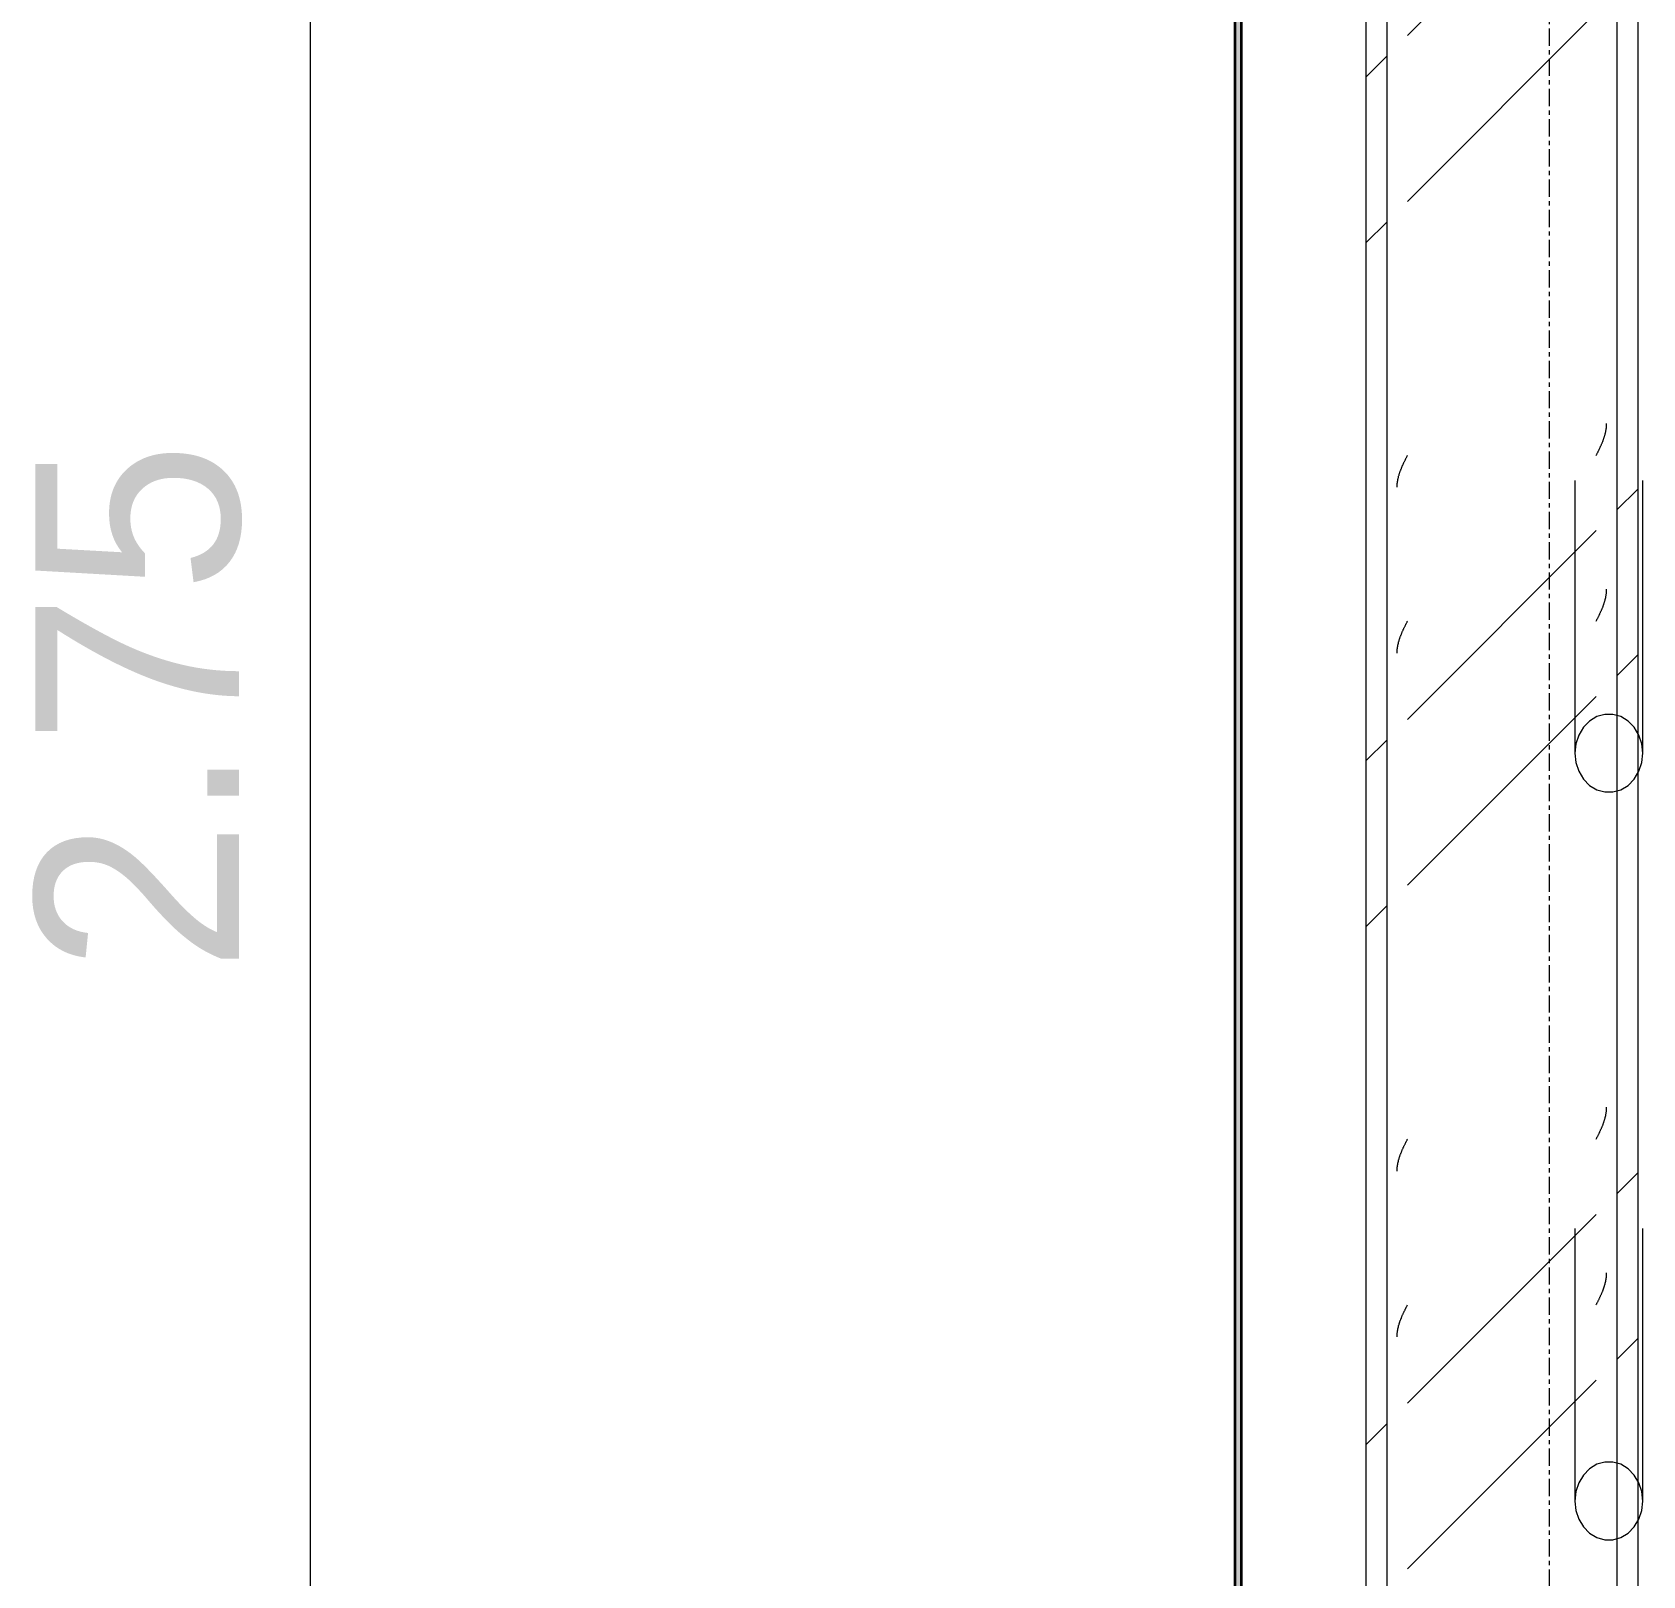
# Model space of a CAD drawing. Header units: centimetres. Extents: x -7221 to 15977, y -285 to 1507.
# Drawn here: x -6912 to -6793.6, y 166.6 to 280.2 of the extents above; entities that cross this region are included whole.
import ezdxf

# ---------------------------------------------------------------- set-up
doc = ezdxf.new("R2010")
doc.units = ezdxf.units.CM
doc.linetypes.add('Grid Line', pattern=[2.2225, 1.27, -0.3175, 0.3175, -0.3175])
for name, color, linetype, lineweight in [('A-ANNO-DIMS', 7, 'Continuous', 9), ('A-ANNO-DIMS-100', 7, 'Continuous', 9), ('A-FLOR-HRAL', 7, 'Continuous', 9), ('A-WALL', 7, 'Continuous', 9), ('A-WALL-PATT', 7, 'Continuous', 35), ('S-COLS', 7, 'Continuous', 9), ('S-GRID', 7, 'Continuous', 9)]:
    doc.layers.add(name, color=color, linetype=linetype, lineweight=lineweight)
doc.styles.add('Century Gothic_1', font='GOTHIC.TTF', dxfattribs={"height": 15})
doc.dimstyles.new('FCA_N_Cotas_E100', dxfattribs={"dimscale": 30.48, "dimtxt": 15.662524, "dimasz": 0.492126, "dimexe": 0.656168, "dimexo": 0.656168, "dimgap": 0.032808, "dimtad": 1, "dimlfac": 0.01, "dimrnd": 0.01, "dimzin": 0, "dimdsep": 46, "dimtxsty": 'Century Gothic_1', "dimblk1": 'OBLIQUE', "dimblk2": 'OBLIQUE', "dimsah": 1, "dimcen": 0.09, "dimdle": 0.656168, "dimadec": 3, "dimazin": 2, "dimtfac": 1, "dimtdec": 4, "dimtix": 1, "dimtmove": 0, "dimatfit": 3, "dimfxl": 1, "dimtvp": 1, "dimtolj": 1, "dimtzin": 0, "dimarcsym": 2})
pattern_1 = [(45, (0, 0), (-25.14472, 25.14472), []), (45, (0, 38.1), (-25.14472, 25.14472), [])]

# ---------------------------------------------------------------- blocks, each defined once
blk = doc.blocks.new('Railing - Railing-1765353-Elevación Eje 10')
at = {"layer": 'A-FLOR-HRAL', "color": 254, "true_color": 0xcccccc}
for p, q in [((-6798.57, 247.2), (-6798.57, 227.15)), ((-6793.57, 227.15), (-6793.57, 247.2)), ((-6798.57, 192.2), (-6798.57, 172.15)), ((-6793.57, 172.15), (-6793.57, 192.2))]:
    blk.add_line(p, q, dxfattribs=at)
at = {"layer": 'A-FLOR-HRAL', "color": 254, "true_color": 0xcccccc, "flags": 128}
for points in [[(-6793.57, 227.15), (-6793.64, 227.84), (-6793.86, 228.49), (-6794.2, 229.06), (-6794.65, 229.52), (-6795.18, 229.85), (-6795.77, 230.01), (-6796.37, 230.01), (-6796.96, 229.85), (-6797.49, 229.52), (-6797.94, 229.06), (-6798.28, 228.49), (-6798.5, 227.84), (-6798.57, 227.15)], [(-6798.57, 227.15), (-6798.5, 226.46), (-6798.28, 225.82), (-6797.94, 225.24), (-6797.49, 224.78), (-6796.96, 224.46), (-6796.37, 224.3), (-6795.77, 224.3), (-6795.18, 224.46), (-6794.65, 224.78), (-6794.2, 225.24), (-6793.86, 225.82), (-6793.64, 226.46), (-6793.57, 227.15)], [(-6793.57, 172.15), (-6793.64, 172.84), (-6793.86, 173.49), (-6794.2, 174.06), (-6794.65, 174.52), (-6795.18, 174.85), (-6795.77, 175.01), (-6796.37, 175.01), (-6796.96, 174.85), (-6797.49, 174.52), (-6797.94, 174.06), (-6798.28, 173.49), (-6798.5, 172.84), (-6798.57, 172.15)], [(-6798.57, 172.15), (-6798.5, 171.46), (-6798.28, 170.82), (-6797.94, 170.24), (-6797.49, 169.78), (-6796.96, 169.46), (-6796.37, 169.3), (-6795.77, 169.3), (-6795.18, 169.46), (-6794.65, 169.78), (-6794.2, 170.24), (-6793.86, 170.82), (-6793.64, 171.46), (-6793.57, 172.15)]]:
    blk.add_lwpolyline(points, dxfattribs=at)
blk = doc.blocks.new('PQ_RVR_ARQ-01_ZZ_ZZ_MO_T_A_rvt-1-Elevación Eje 10')
at = {"layer": 'A-WALL-PATT', "lineweight": 9, "true_color": 0xeaeaea}
blk.add_hatch(color=254, dxfattribs=at).paths.add_polyline_path([(-6823.08, 99), (-6823.08, 938.29), (-6823.58, 938.29), (-6823.58, 99)])
at = {"layer": 'A-WALL', "color": 254, "lineweight": 35, "true_color": 0xcccccc}
for p, q in [((-6823.58, 938.29), (-6823.58, 99)), ((-6823.08, 99), (-6823.08, 938.29))]:
    blk.add_line(p, q, dxfattribs=at)
at = {"layer": 'A-FLOR-HRAL', "color": 254, "lineweight": 70, "true_color": 0xdadada}
blk.add_blockref('Railing - Railing-1765353-Elevación Eje 10', (0, 0), dxfattribs=at)
blk = doc.blocks.new('FP_6-Elevación Eje 10')
at = {"layer": 'S-COLS', "color": 9, "true_color": 0xc0c0c0}
for p, q in [((-6796.24, 251.22), (-6796.23, 251.26)), ((-6796.24, 251.19), (-6796.24, 251.22)), ((-6796.24, 251.15), (-6796.24, 251.19)), ((-6796.23, 251.37), (-6796.23, 251.41)), ((-6796.23, 251.34), (-6796.23, 251.37)), ((-6796.23, 251.3), (-6796.23, 251.34)), ((-6796.23, 251.26), (-6796.23, 251.3)), ((-6796.57, 249.96), (-6796.55, 249.99)), ((-6796.55, 249.99), (-6796.54, 250.03)), ((-6796.54, 250.03), (-6796.52, 250.07)), ((-6796.52, 250.07), (-6796.51, 250.1)), ((-6796.51, 250.1), (-6796.49, 250.14)), ((-6796.49, 250.14), (-6796.48, 250.18)), ((-6796.48, 250.18), (-6796.47, 250.22)), ((-6796.47, 250.22), (-6796.45, 250.25)), ((-6796.45, 250.25), (-6796.44, 250.29)), ((-6796.44, 250.29), (-6796.43, 250.33)), ((-6796.43, 250.33), (-6796.41, 250.37)), ((-6796.41, 250.37), (-6796.4, 250.4)), ((-6796.4, 250.4), (-6796.39, 250.44)), ((-6796.39, 250.44), (-6796.38, 250.48)), ((-6796.38, 250.48), (-6796.37, 250.51)), ((-6796.37, 250.51), (-6796.36, 250.55)), ((-6796.36, 250.55), (-6796.35, 250.59)), ((-6796.35, 250.59), (-6796.34, 250.63)), ((-6796.34, 250.63), (-6796.33, 250.66)), ((-6796.33, 250.66), (-6796.32, 250.7)), ((-6796.32, 250.7), (-6796.31, 250.74)), ((-6796.31, 250.74), (-6796.3, 250.78)), ((-6796.3, 250.78), (-6796.29, 250.81)), ((-6796.29, 250.85), (-6796.28, 250.89)), ((-6796.29, 250.81), (-6796.29, 250.85)), ((-6796.28, 250.89), (-6796.27, 250.93)), ((-6796.27, 250.96), (-6796.26, 251)), ((-6796.27, 250.93), (-6796.27, 250.96)), ((-6796.26, 251.04), (-6796.25, 251.07)), ((-6796.26, 251), (-6796.26, 251.04)), ((-6796.25, 251.11), (-6796.24, 251.15)), ((-6796.25, 251.07), (-6796.25, 251.11)), ((-6797, 249.06), (-6796.98, 249.1)), ((-6796.98, 249.1), (-6796.96, 249.13)), ((-6796.96, 249.13), (-6796.94, 249.17)), ((-6796.94, 249.17), (-6796.92, 249.21)), ((-6796.92, 249.21), (-6796.9, 249.25)), ((-6796.9, 249.25), (-6796.88, 249.28)), ((-6796.88, 249.28), (-6796.86, 249.32)), ((-6796.86, 249.32), (-6796.85, 249.36)), ((-6796.85, 249.36), (-6796.83, 249.4)), ((-6796.83, 249.4), (-6796.81, 249.43)), ((-6796.81, 249.43), (-6796.79, 249.47)), ((-6796.79, 249.47), (-6796.77, 249.51)), ((-6796.77, 249.51), (-6796.76, 249.54)), ((-6796.76, 249.54), (-6796.74, 249.58)), ((-6796.74, 249.58), (-6796.72, 249.62)), ((-6796.72, 249.62), (-6796.7, 249.66)), ((-6796.7, 249.66), (-6796.68, 249.69)), ((-6796.68, 249.69), (-6796.67, 249.73)), ((-6796.67, 249.73), (-6796.65, 249.77)), ((-6796.65, 249.77), (-6796.63, 249.81)), ((-6796.63, 249.81), (-6796.62, 249.84)), ((-6796.62, 249.84), (-6796.6, 249.88)), ((-6796.6, 249.88), (-6796.59, 249.92)), ((-6796.59, 249.92), (-6796.57, 249.96)), ((-6796.44, 238.1), (-6796.43, 238.14)), ((-6796.43, 238.14), (-6796.41, 238.18)), ((-6796.41, 238.18), (-6796.4, 238.21)), ((-6796.4, 238.21), (-6796.39, 238.25)), ((-6796.39, 238.25), (-6796.38, 238.29)), ((-6796.38, 238.29), (-6796.37, 238.33)), ((-6796.37, 238.33), (-6796.36, 238.36)), ((-6796.36, 238.36), (-6796.35, 238.4)), ((-6796.35, 238.4), (-6796.34, 238.44)), ((-6796.34, 238.44), (-6796.33, 238.47)), ((-6796.33, 238.47), (-6796.32, 238.51)), ((-6796.32, 238.51), (-6796.31, 238.55)), ((-6796.31, 238.55), (-6796.3, 238.59)), ((-6796.3, 238.59), (-6796.29, 238.62)), ((-6796.29, 238.66), (-6796.28, 238.7)), ((-6796.29, 238.62), (-6796.29, 238.66)), ((-6796.28, 238.7), (-6796.27, 238.74)), ((-6796.27, 238.77), (-6796.26, 238.81)), ((-6796.27, 238.74), (-6796.27, 238.77)), ((-6796.26, 238.85), (-6796.25, 238.89)), ((-6796.26, 238.81), (-6796.26, 238.85)), ((-6796.25, 238.92), (-6796.24, 238.96)), ((-6796.25, 238.89), (-6796.25, 238.92)), ((-6796.24, 239.03), (-6796.23, 239.07)), ((-6796.24, 239), (-6796.24, 239.03)), ((-6796.24, 238.96), (-6796.24, 239)), ((-6796.23, 239.18), (-6796.23, 239.22)), ((-6796.23, 239.15), (-6796.23, 239.18)), ((-6796.23, 239.11), (-6796.23, 239.15)), ((-6796.23, 239.07), (-6796.23, 239.11)), ((-6796.98, 236.91), (-6796.96, 236.95)), ((-6796.96, 236.95), (-6796.94, 236.98)), ((-6796.94, 236.98), (-6796.92, 237.02)), ((-6796.92, 237.02), (-6796.9, 237.06)), ((-6796.9, 237.06), (-6796.88, 237.09)), ((-6796.88, 237.09), (-6796.86, 237.13)), ((-6796.86, 237.13), (-6796.85, 237.17)), ((-6796.85, 237.17), (-6796.83, 237.21)), ((-6796.83, 237.21), (-6796.81, 237.24)), ((-6796.81, 237.24), (-6796.79, 237.28)), ((-6796.79, 237.28), (-6796.77, 237.32)), ((-6796.77, 237.32), (-6796.76, 237.36)), ((-6796.76, 237.36), (-6796.74, 237.39)), ((-6796.74, 237.39), (-6796.72, 237.43)), ((-6796.72, 237.43), (-6796.7, 237.47)), ((-6796.7, 237.47), (-6796.68, 237.5)), ((-6796.68, 237.5), (-6796.67, 237.54)), ((-6796.67, 237.54), (-6796.65, 237.58)), ((-6796.65, 237.58), (-6796.63, 237.62)), ((-6796.63, 237.62), (-6796.62, 237.65)), ((-6796.62, 237.65), (-6796.6, 237.69)), ((-6796.6, 237.69), (-6796.59, 237.73)), ((-6796.59, 237.73), (-6796.57, 237.77)), ((-6796.57, 237.77), (-6796.55, 237.8)), ((-6796.55, 237.8), (-6796.54, 237.84)), ((-6796.54, 237.84), (-6796.52, 237.88)), ((-6796.52, 237.88), (-6796.51, 237.92)), ((-6796.51, 237.92), (-6796.49, 237.95)), ((-6796.49, 237.95), (-6796.48, 237.99)), ((-6796.48, 237.99), (-6796.47, 238.03)), ((-6796.47, 238.03), (-6796.45, 238.06)), ((-6796.45, 238.06), (-6796.44, 238.1)), ((-6797, 236.87), (-6796.98, 236.91)), ((-6796.38, 200.19), (-6796.37, 200.23)), ((-6796.37, 200.23), (-6796.36, 200.26)), ((-6796.36, 200.26), (-6796.35, 200.3)), ((-6796.35, 200.3), (-6796.34, 200.34)), ((-6796.34, 200.34), (-6796.33, 200.37)), ((-6796.33, 200.37), (-6796.32, 200.41)), ((-6796.32, 200.41), (-6796.31, 200.45)), ((-6796.31, 200.45), (-6796.3, 200.49)), ((-6796.3, 200.49), (-6796.29, 200.52)), ((-6796.29, 200.56), (-6796.28, 200.6)), ((-6796.29, 200.52), (-6796.29, 200.56)), ((-6796.28, 200.6), (-6796.27, 200.64)), ((-6796.27, 200.67), (-6796.26, 200.71)), ((-6796.27, 200.64), (-6796.27, 200.67)), ((-6796.26, 200.75), (-6796.25, 200.79)), ((-6796.26, 200.71), (-6796.26, 200.75)), ((-6796.25, 200.82), (-6796.24, 200.86)), ((-6796.25, 200.79), (-6796.25, 200.82)), ((-6796.24, 200.93), (-6796.23, 200.97)), ((-6796.24, 200.9), (-6796.24, 200.93)), ((-6796.24, 200.86), (-6796.24, 200.9)), ((-6796.23, 201.08), (-6796.23, 201.12)), ((-6796.23, 201.05), (-6796.23, 201.08)), ((-6796.23, 201.01), (-6796.23, 201.05)), ((-6796.23, 200.97), (-6796.23, 201.01)), ((-6796.86, 199.03), (-6796.85, 199.07)), ((-6796.85, 199.07), (-6796.83, 199.11)), ((-6796.83, 199.11), (-6796.81, 199.14)), ((-6796.81, 199.14), (-6796.79, 199.18)), ((-6796.79, 199.18), (-6796.77, 199.22)), ((-6796.77, 199.22), (-6796.76, 199.26)), ((-6796.76, 199.26), (-6796.74, 199.29)), ((-6796.74, 199.29), (-6796.72, 199.33)), ((-6796.72, 199.33), (-6796.7, 199.37)), ((-6796.7, 199.37), (-6796.68, 199.4)), ((-6796.68, 199.4), (-6796.67, 199.44)), ((-6796.67, 199.44), (-6796.65, 199.48)), ((-6796.65, 199.48), (-6796.63, 199.52)), ((-6796.63, 199.52), (-6796.62, 199.55)), ((-6796.62, 199.55), (-6796.6, 199.59)), ((-6796.6, 199.59), (-6796.59, 199.63)), ((-6796.59, 199.63), (-6796.57, 199.67)), ((-6796.57, 199.67), (-6796.55, 199.7)), ((-6796.55, 199.7), (-6796.54, 199.74)), ((-6796.54, 199.74), (-6796.52, 199.78)), ((-6796.52, 199.78), (-6796.51, 199.82)), ((-6796.51, 199.82), (-6796.49, 199.85)), ((-6796.49, 199.85), (-6796.48, 199.89)), ((-6796.48, 199.89), (-6796.47, 199.93)), ((-6796.47, 199.93), (-6796.45, 199.96)), ((-6796.45, 199.96), (-6796.44, 200)), ((-6796.44, 200), (-6796.43, 200.04)), ((-6796.43, 200.04), (-6796.41, 200.08)), ((-6796.41, 200.08), (-6796.4, 200.11)), ((-6796.4, 200.11), (-6796.39, 200.15)), ((-6796.39, 200.15), (-6796.38, 200.19)), ((-6797, 198.77), (-6796.98, 198.81)), ((-6796.98, 198.81), (-6796.96, 198.85)), ((-6796.96, 198.85), (-6796.94, 198.88)), ((-6796.94, 198.88), (-6796.92, 198.92)), ((-6796.92, 198.92), (-6796.9, 198.96)), ((-6796.9, 198.96), (-6796.88, 198.99)), ((-6796.88, 198.99), (-6796.86, 199.03)), ((-6796.29, 188.37), (-6796.28, 188.41)), ((-6796.29, 188.33), (-6796.29, 188.37)), ((-6796.28, 188.41), (-6796.27, 188.45)), ((-6796.27, 188.48), (-6796.26, 188.52)), ((-6796.27, 188.45), (-6796.27, 188.48)), ((-6796.26, 188.56), (-6796.25, 188.6)), ((-6796.26, 188.52), (-6796.26, 188.56)), ((-6796.25, 188.63), (-6796.24, 188.67)), ((-6796.25, 188.6), (-6796.25, 188.63)), ((-6796.24, 188.74), (-6796.23, 188.78)), ((-6796.24, 188.71), (-6796.24, 188.74)), ((-6796.24, 188.67), (-6796.24, 188.71)), ((-6796.23, 188.89), (-6796.23, 188.93)), ((-6796.23, 188.86), (-6796.23, 188.89)), ((-6796.23, 188.82), (-6796.23, 188.86)), ((-6796.23, 188.78), (-6796.23, 188.82)), ((-6796.7, 187.18), (-6796.68, 187.22)), ((-6796.68, 187.22), (-6796.67, 187.25)), ((-6796.67, 187.25), (-6796.65, 187.29)), ((-6796.65, 187.29), (-6796.63, 187.33)), ((-6796.63, 187.33), (-6796.62, 187.36)), ((-6796.62, 187.36), (-6796.6, 187.4)), ((-6796.6, 187.4), (-6796.59, 187.44)), ((-6796.59, 187.44), (-6796.57, 187.48)), ((-6796.57, 187.48), (-6796.55, 187.51)), ((-6796.55, 187.51), (-6796.54, 187.55)), ((-6796.54, 187.55), (-6796.52, 187.59)), ((-6796.52, 187.59), (-6796.51, 187.63)), ((-6796.51, 187.63), (-6796.49, 187.66)), ((-6796.49, 187.66), (-6796.48, 187.7)), ((-6796.48, 187.7), (-6796.47, 187.74)), ((-6796.47, 187.74), (-6796.45, 187.77)), ((-6796.45, 187.77), (-6796.44, 187.81)), ((-6796.44, 187.81), (-6796.43, 187.85)), ((-6796.43, 187.85), (-6796.41, 187.89)), ((-6796.41, 187.89), (-6796.4, 187.92)), ((-6796.4, 187.92), (-6796.39, 187.96)), ((-6796.39, 187.96), (-6796.38, 188)), ((-6796.38, 188), (-6796.37, 188.04)), ((-6796.37, 188.04), (-6796.36, 188.07)), ((-6796.36, 188.07), (-6796.35, 188.11)), ((-6796.35, 188.11), (-6796.34, 188.15)), ((-6796.34, 188.15), (-6796.33, 188.19)), ((-6796.33, 188.19), (-6796.32, 188.22)), ((-6796.32, 188.22), (-6796.31, 188.26)), ((-6796.31, 188.26), (-6796.3, 188.3)), ((-6796.3, 188.3), (-6796.29, 188.33)), ((-6797, 186.58), (-6796.98, 186.62)), ((-6796.98, 186.62), (-6796.96, 186.66)), ((-6796.96, 186.66), (-6796.94, 186.69)), ((-6796.94, 186.69), (-6796.92, 186.73)), ((-6796.92, 186.73), (-6796.9, 186.77)), ((-6796.9, 186.77), (-6796.88, 186.8)), ((-6796.88, 186.8), (-6796.86, 186.84)), ((-6796.86, 186.84), (-6796.85, 186.88)), ((-6796.85, 186.88), (-6796.83, 186.92)), ((-6796.83, 186.92), (-6796.81, 186.95)), ((-6796.81, 186.95), (-6796.79, 186.99)), ((-6796.79, 186.99), (-6796.77, 187.03)), ((-6796.77, 187.03), (-6796.76, 187.07)), ((-6796.76, 187.07), (-6796.74, 187.1)), ((-6796.74, 187.1), (-6796.72, 187.14)), ((-6796.72, 187.14), (-6796.7, 187.18))]:
    blk.add_line(p, q, dxfattribs=at)
blk = doc.blocks.new('FP_7-Elevación Eje 10')
at = {"layer": 'S-COLS', "color": 9, "true_color": 0xc0c0c0}
for p, q in [((-6811.03, 248.76), (-6811.01, 248.8)), ((-6811.01, 248.8), (-6810.99, 248.84)), ((-6810.99, 248.84), (-6810.97, 248.87)), ((-6810.97, 248.87), (-6810.95, 248.91)), ((-6810.95, 248.91), (-6810.93, 248.95)), ((-6810.93, 248.95), (-6810.91, 248.99)), ((-6810.91, 248.99), (-6810.9, 249.02)), ((-6810.9, 249.02), (-6810.88, 249.06)), ((-6811.5, 247.61), (-6811.49, 247.64)), ((-6811.49, 247.64), (-6811.48, 247.68)), ((-6811.48, 247.68), (-6811.47, 247.72)), ((-6811.47, 247.72), (-6811.46, 247.75)), ((-6811.46, 247.75), (-6811.45, 247.79)), ((-6811.45, 247.79), (-6811.43, 247.83)), ((-6811.43, 247.83), (-6811.42, 247.87)), ((-6811.42, 247.87), (-6811.41, 247.9)), ((-6811.41, 247.9), (-6811.39, 247.94)), ((-6811.39, 247.94), (-6811.38, 247.98)), ((-6811.38, 247.98), (-6811.36, 248.02)), ((-6811.36, 248.02), (-6811.35, 248.05)), ((-6811.35, 248.05), (-6811.33, 248.09)), ((-6811.33, 248.09), (-6811.32, 248.13)), ((-6811.32, 248.13), (-6811.3, 248.16)), ((-6811.3, 248.16), (-6811.29, 248.2)), ((-6811.29, 248.2), (-6811.27, 248.24)), ((-6811.27, 248.24), (-6811.26, 248.28)), ((-6811.26, 248.28), (-6811.24, 248.31)), ((-6811.24, 248.31), (-6811.22, 248.35)), ((-6811.22, 248.35), (-6811.2, 248.39)), ((-6811.2, 248.39), (-6811.19, 248.43)), ((-6811.19, 248.43), (-6811.17, 248.46)), ((-6811.17, 248.46), (-6811.15, 248.5)), ((-6811.15, 248.5), (-6811.14, 248.54)), ((-6811.14, 248.54), (-6811.12, 248.58)), ((-6811.12, 248.58), (-6811.1, 248.61)), ((-6811.1, 248.61), (-6811.08, 248.65)), ((-6811.08, 248.65), (-6811.06, 248.69)), ((-6811.06, 248.69), (-6811.04, 248.72)), ((-6811.04, 248.72), (-6811.03, 248.76)), ((-6811.64, 246.9), (-6811.63, 246.93)), ((-6811.64, 246.86), (-6811.64, 246.9)), ((-6811.64, 246.82), (-6811.64, 246.86)), ((-6811.64, 246.78), (-6811.64, 246.82)), ((-6811.64, 246.75), (-6811.64, 246.78)), ((-6811.64, 246.71), (-6811.64, 246.75)), ((-6811.63, 247.01), (-6811.62, 247.05)), ((-6811.63, 246.97), (-6811.63, 247.01)), ((-6811.63, 246.93), (-6811.63, 246.97)), ((-6811.62, 247.08), (-6811.61, 247.12)), ((-6811.62, 247.05), (-6811.62, 247.08)), ((-6811.61, 247.16), (-6811.6, 247.19)), ((-6811.61, 247.12), (-6811.61, 247.16)), ((-6811.6, 247.19), (-6811.59, 247.23)), ((-6811.59, 247.27), (-6811.58, 247.31)), ((-6811.59, 247.23), (-6811.59, 247.27)), ((-6811.58, 247.31), (-6811.57, 247.34)), ((-6811.57, 247.34), (-6811.56, 247.38)), ((-6811.56, 247.38), (-6811.55, 247.42)), ((-6811.55, 247.42), (-6811.54, 247.46)), ((-6811.54, 247.49), (-6811.53, 247.53)), ((-6811.54, 247.46), (-6811.54, 247.49)), ((-6811.53, 247.53), (-6811.52, 247.57)), ((-6811.52, 247.57), (-6811.5, 247.61)), ((-6811.39, 235.75), (-6811.38, 235.79)), ((-6811.38, 235.79), (-6811.36, 235.83)), ((-6811.36, 235.83), (-6811.35, 235.86)), ((-6811.35, 235.86), (-6811.33, 235.9)), ((-6811.33, 235.9), (-6811.32, 235.94)), ((-6811.32, 235.94), (-6811.3, 235.98)), ((-6811.3, 235.98), (-6811.29, 236.01)), ((-6811.29, 236.01), (-6811.27, 236.05)), ((-6811.27, 236.05), (-6811.26, 236.09)), ((-6811.26, 236.09), (-6811.24, 236.12)), ((-6811.24, 236.12), (-6811.22, 236.16)), ((-6811.22, 236.16), (-6811.2, 236.2)), ((-6811.2, 236.2), (-6811.19, 236.24)), ((-6811.19, 236.24), (-6811.17, 236.27)), ((-6811.17, 236.27), (-6811.15, 236.31)), ((-6811.15, 236.31), (-6811.14, 236.35)), ((-6811.14, 236.35), (-6811.12, 236.39)), ((-6811.12, 236.39), (-6811.1, 236.42)), ((-6811.1, 236.42), (-6811.08, 236.46)), ((-6811.08, 236.46), (-6811.06, 236.5)), ((-6811.06, 236.5), (-6811.04, 236.53)), ((-6811.04, 236.53), (-6811.03, 236.57)), ((-6811.03, 236.57), (-6811.01, 236.61)), ((-6811.01, 236.61), (-6810.99, 236.65)), ((-6810.99, 236.65), (-6810.97, 236.68)), ((-6810.97, 236.68), (-6810.95, 236.72)), ((-6810.95, 236.72), (-6810.93, 236.76)), ((-6810.93, 236.76), (-6810.91, 236.8)), ((-6810.91, 236.8), (-6810.9, 236.83)), ((-6810.9, 236.83), (-6810.88, 236.87)), ((-6811.64, 234.71), (-6811.63, 234.74)), ((-6811.64, 234.67), (-6811.64, 234.71)), ((-6811.64, 234.63), (-6811.64, 234.67)), ((-6811.64, 234.59), (-6811.64, 234.63)), ((-6811.64, 234.56), (-6811.64, 234.59)), ((-6811.63, 234.82), (-6811.62, 234.86)), ((-6811.63, 234.78), (-6811.63, 234.82)), ((-6811.63, 234.74), (-6811.63, 234.78)), ((-6811.62, 234.89), (-6811.61, 234.93)), ((-6811.62, 234.86), (-6811.62, 234.89)), ((-6811.61, 234.97), (-6811.6, 235.01)), ((-6811.61, 234.93), (-6811.61, 234.97)), ((-6811.6, 235.01), (-6811.59, 235.04)), ((-6811.59, 235.08), (-6811.58, 235.12)), ((-6811.59, 235.04), (-6811.59, 235.08)), ((-6811.58, 235.12), (-6811.57, 235.15)), ((-6811.57, 235.15), (-6811.56, 235.19)), ((-6811.56, 235.19), (-6811.55, 235.23)), ((-6811.55, 235.23), (-6811.54, 235.27)), ((-6811.54, 235.3), (-6811.53, 235.34)), ((-6811.54, 235.27), (-6811.54, 235.3)), ((-6811.53, 235.34), (-6811.52, 235.38)), ((-6811.52, 235.38), (-6811.5, 235.42)), ((-6811.5, 235.42), (-6811.49, 235.45)), ((-6811.49, 235.45), (-6811.48, 235.49)), ((-6811.48, 235.49), (-6811.47, 235.53)), ((-6811.47, 235.53), (-6811.46, 235.56)), ((-6811.46, 235.56), (-6811.45, 235.6)), ((-6811.45, 235.6), (-6811.43, 235.64)), ((-6811.43, 235.64), (-6811.42, 235.68)), ((-6811.42, 235.68), (-6811.41, 235.71)), ((-6811.41, 235.71), (-6811.39, 235.75)), ((-6811.64, 234.52), (-6811.64, 234.56)), ((-6811.32, 197.84), (-6811.3, 197.88)), ((-6811.3, 197.88), (-6811.29, 197.91)), ((-6811.29, 197.91), (-6811.27, 197.95)), ((-6811.27, 197.95), (-6811.26, 197.99)), ((-6811.26, 197.99), (-6811.24, 198.02)), ((-6811.24, 198.02), (-6811.22, 198.06)), ((-6811.22, 198.06), (-6811.2, 198.1)), ((-6811.2, 198.1), (-6811.19, 198.14)), ((-6811.19, 198.14), (-6811.17, 198.17)), ((-6811.17, 198.17), (-6811.15, 198.21)), ((-6811.15, 198.21), (-6811.14, 198.25)), ((-6811.14, 198.25), (-6811.12, 198.29)), ((-6811.12, 198.29), (-6811.1, 198.32)), ((-6811.1, 198.32), (-6811.08, 198.36)), ((-6811.08, 198.36), (-6811.06, 198.4)), ((-6811.06, 198.4), (-6811.04, 198.43)), ((-6811.04, 198.43), (-6811.03, 198.47)), ((-6811.03, 198.47), (-6811.01, 198.51)), ((-6811.01, 198.51), (-6810.99, 198.55)), ((-6810.99, 198.55), (-6810.97, 198.58)), ((-6810.97, 198.58), (-6810.95, 198.62)), ((-6810.95, 198.62), (-6810.93, 198.66)), ((-6810.93, 198.66), (-6810.91, 198.7)), ((-6810.91, 198.7), (-6810.9, 198.73)), ((-6810.9, 198.73), (-6810.88, 198.77)), ((-6811.63, 196.72), (-6811.62, 196.76)), ((-6811.63, 196.68), (-6811.63, 196.72)), ((-6811.63, 196.64), (-6811.63, 196.68)), ((-6811.62, 196.79), (-6811.61, 196.83)), ((-6811.62, 196.76), (-6811.62, 196.79)), ((-6811.61, 196.87), (-6811.6, 196.91)), ((-6811.61, 196.83), (-6811.61, 196.87)), ((-6811.6, 196.91), (-6811.59, 196.94)), ((-6811.59, 196.98), (-6811.58, 197.02)), ((-6811.59, 196.94), (-6811.59, 196.98)), ((-6811.58, 197.02), (-6811.57, 197.05)), ((-6811.57, 197.05), (-6811.56, 197.09)), ((-6811.56, 197.09), (-6811.55, 197.13)), ((-6811.55, 197.13), (-6811.54, 197.17)), ((-6811.54, 197.2), (-6811.53, 197.24)), ((-6811.54, 197.17), (-6811.54, 197.2)), ((-6811.53, 197.24), (-6811.52, 197.28)), ((-6811.52, 197.28), (-6811.5, 197.32)), ((-6811.5, 197.32), (-6811.49, 197.35)), ((-6811.49, 197.35), (-6811.48, 197.39)), ((-6811.48, 197.39), (-6811.47, 197.43)), ((-6811.47, 197.43), (-6811.46, 197.46)), ((-6811.46, 197.46), (-6811.45, 197.5)), ((-6811.45, 197.5), (-6811.43, 197.54)), ((-6811.43, 197.54), (-6811.42, 197.58)), ((-6811.42, 197.58), (-6811.41, 197.61)), ((-6811.41, 197.61), (-6811.39, 197.65)), ((-6811.39, 197.65), (-6811.38, 197.69)), ((-6811.38, 197.69), (-6811.36, 197.73)), ((-6811.36, 197.73), (-6811.35, 197.76)), ((-6811.35, 197.76), (-6811.33, 197.8)), ((-6811.33, 197.8), (-6811.32, 197.84)), ((-6811.64, 196.61), (-6811.63, 196.64)), ((-6811.64, 196.57), (-6811.64, 196.61)), ((-6811.64, 196.53), (-6811.64, 196.57)), ((-6811.64, 196.49), (-6811.64, 196.53)), ((-6811.64, 196.46), (-6811.64, 196.49)), ((-6811.64, 196.42), (-6811.64, 196.46)), ((-6811.17, 185.98), (-6811.15, 186.02)), ((-6811.15, 186.02), (-6811.14, 186.06)), ((-6811.14, 186.06), (-6811.12, 186.1)), ((-6811.12, 186.1), (-6811.1, 186.13)), ((-6811.1, 186.13), (-6811.08, 186.17)), ((-6811.08, 186.17), (-6811.06, 186.21)), ((-6811.06, 186.21), (-6811.04, 186.25)), ((-6811.04, 186.25), (-6811.03, 186.28)), ((-6811.03, 186.28), (-6811.01, 186.32)), ((-6811.01, 186.32), (-6810.99, 186.36)), ((-6810.99, 186.36), (-6810.97, 186.39)), ((-6810.97, 186.39), (-6810.95, 186.43)), ((-6810.95, 186.43), (-6810.93, 186.47)), ((-6810.93, 186.47), (-6810.91, 186.51)), ((-6810.91, 186.51), (-6810.9, 186.54)), ((-6810.9, 186.54), (-6810.88, 186.58)), ((-6811.59, 184.79), (-6811.58, 184.83)), ((-6811.58, 184.83), (-6811.57, 184.87)), ((-6811.57, 184.87), (-6811.56, 184.9)), ((-6811.56, 184.9), (-6811.55, 184.94)), ((-6811.55, 184.94), (-6811.54, 184.98)), ((-6811.54, 185.01), (-6811.53, 185.05)), ((-6811.54, 184.98), (-6811.54, 185.01)), ((-6811.53, 185.05), (-6811.52, 185.09)), ((-6811.52, 185.09), (-6811.5, 185.13)), ((-6811.5, 185.13), (-6811.49, 185.16)), ((-6811.49, 185.16), (-6811.48, 185.2)), ((-6811.48, 185.2), (-6811.47, 185.24)), ((-6811.47, 185.24), (-6811.46, 185.28)), ((-6811.46, 185.28), (-6811.45, 185.31)), ((-6811.45, 185.31), (-6811.43, 185.35)), ((-6811.43, 185.35), (-6811.42, 185.39)), ((-6811.42, 185.39), (-6811.41, 185.42)), ((-6811.41, 185.42), (-6811.39, 185.46)), ((-6811.39, 185.46), (-6811.38, 185.5)), ((-6811.38, 185.5), (-6811.36, 185.54)), ((-6811.36, 185.54), (-6811.35, 185.57)), ((-6811.35, 185.57), (-6811.33, 185.61)), ((-6811.33, 185.61), (-6811.32, 185.65)), ((-6811.32, 185.65), (-6811.3, 185.69)), ((-6811.3, 185.69), (-6811.29, 185.72)), ((-6811.29, 185.72), (-6811.27, 185.76)), ((-6811.27, 185.76), (-6811.26, 185.8)), ((-6811.26, 185.8), (-6811.24, 185.84)), ((-6811.24, 185.84), (-6811.22, 185.87)), ((-6811.22, 185.87), (-6811.2, 185.91)), ((-6811.2, 185.91), (-6811.19, 185.95)), ((-6811.19, 185.95), (-6811.17, 185.98)), ((-6811.64, 184.42), (-6811.63, 184.45)), ((-6811.64, 184.38), (-6811.64, 184.42)), ((-6811.64, 184.34), (-6811.64, 184.38)), ((-6811.64, 184.31), (-6811.64, 184.34)), ((-6811.64, 184.27), (-6811.64, 184.31)), ((-6811.64, 184.23), (-6811.64, 184.27)), ((-6811.63, 184.53), (-6811.62, 184.57)), ((-6811.63, 184.49), (-6811.63, 184.53)), ((-6811.63, 184.45), (-6811.63, 184.49)), ((-6811.62, 184.6), (-6811.61, 184.64)), ((-6811.62, 184.57), (-6811.62, 184.6)), ((-6811.61, 184.68), (-6811.6, 184.72)), ((-6811.61, 184.64), (-6811.61, 184.68)), ((-6811.6, 184.72), (-6811.59, 184.75)), ((-6811.59, 184.75), (-6811.59, 184.79))]:
    blk.add_line(p, q, dxfattribs=at)
blk = doc.blocks.new('UC-Perfil universal-Pilar - 200 x 200-V5-Elevación Eje 10')
at = {"layer": 'S-COLS', "true_color": 0xc0c0c0}
h = blk.add_hatch(dxfattribs=at)
h.set_pattern_fill('FP_2', color=9, style=0, pattern_type=2)
h.set_pattern_definition(pattern_1)
h.paths.add_polyline_path([(-6812.4, 94), (-6812.4, 933.53), (-6813.94, 933.53), (-6813.94, 94)])
h = blk.add_hatch(dxfattribs=at)
h.set_pattern_fill('FP_2', color=9, style=0, pattern_type=2)
h.set_pattern_definition(pattern_1)
h.paths.add_polyline_path([(-6810.88, 94), (-6797, 94), (-6797, 933.53), (-6810.88, 933.53), (-6810.88, 94.42)])
h = blk.add_hatch(dxfattribs=at)
h.set_pattern_fill('FP_2', color=9, style=0, pattern_type=2)
h.set_pattern_definition(pattern_1)
h.paths.add_polyline_path([(-6793.94, 94), (-6793.94, 933.53), (-6795.48, 933.53), (-6795.48, 94)])
at = {"layer": 'S-COLS'}
for p, q in [((-6813.94, 933.53), (-6813.94, 94)), ((-6812.4, 933.53), (-6812.4, 94)), ((-6795.48, 933.53), (-6795.48, 94)), ((-6793.94, 933.53), (-6793.94, 94))]:
    blk.add_line(p, q, dxfattribs=at)
for name in ['FP_6-Elevación Eje 10', 'FP_7-Elevación Eje 10']:
    blk.add_blockref(name, (0, 0), dxfattribs=at)
blk = doc.blocks.new('DIMBLOCK5-Elevación Eje 10')
at = {"layer": 'A-ANNO-DIMS-100'}
for p, q in [((-6891.59, 388.86), (-6891.59, 74)), ((-6891.59, 368.86), (-6911.59, 368.86)), ((-6891.59, 368.86), (-6823.93, 368.86)), ((-6891.59, 94), (-6900.99, 94)), ((-6891.59, 94), (-6871.59, 94))]:
    blk.add_line(p, q, dxfattribs=at)
at = {"layer": 'A-ANNO-DIMS-100', "lineweight": 35}
for p, q in [((-6891.59, 368.86), (-6899.09, 376.36)), ((-6891.59, 368.86), (-6884.09, 361.36)), ((-6891.59, 94), (-6899.09, 101.5)), ((-6891.59, 94), (-6884.09, 86.5))]:
    blk.add_line(p, q, dxfattribs=at)
at = {"layer": 'A-ANNO-DIMS-100', "color": 0, "insert": (-6911.82, 211.04), "char_height": 15, "width": 48.9267, "attachment_point": 1, "rotation": 90, "line_spacing_factor": 0.984502, "style": 'Century Gothic_1'}
blk.add_mtext('2.75', dxfattribs=at)
blk = doc.blocks.new('_Oblique')
at = {"color": 0, "linetype": 'ByBlock', "lineweight": -2}
blk.add_line((-0.5, -0.5), (0.5, 0.5), dxfattribs=at)

msp = doc.modelspace()

# ---------------------------------------------------------------- linework, layer by layer
at = {"layer": 'S-GRID', "color": 253, "linetype": 'Grid Line', "true_color": 0xaaaaaa}
msp.add_line((-6800.445, -18.626), (-6800.445, 1400.722), dxfattribs=at)

# ---------------------------------------------------------------- block references
at = {"lineweight": 5}
msp.add_blockref('PQ_RVR_ARQ-01_ZZ_ZZ_MO_T_A_rvt-1-Elevación Eje 10', (0, 0), dxfattribs=at)
at = {"layer": 'S-COLS'}
msp.add_blockref('UC-Perfil universal-Pilar - 200 x 200-V5-Elevación Eje 10', (0, 0), dxfattribs=at)

# ---------------------------------------------------------------- dimensions: what is measured, and where the dimension line sits
at = {"layer": 'A-ANNO-DIMS'}
dim = msp.add_linear_dim(base=(-6891.593, 94), p1=(-6803.932, 368.859), p2=(-6880.986, 94), angle=90, dimstyle='FCA_N_Cotas_E100', override={"dimpost": '<>', "dimfxl": 285.455285}, dxfattribs=at)
dim.commit()
dim.dimension.update_dxf_attribs({"geometry": 'DIMBLOCK5-Elevación Eje 10', "text_midpoint": (-6900.47, 231.429)})

doc.saveas('drawing.dxf')
